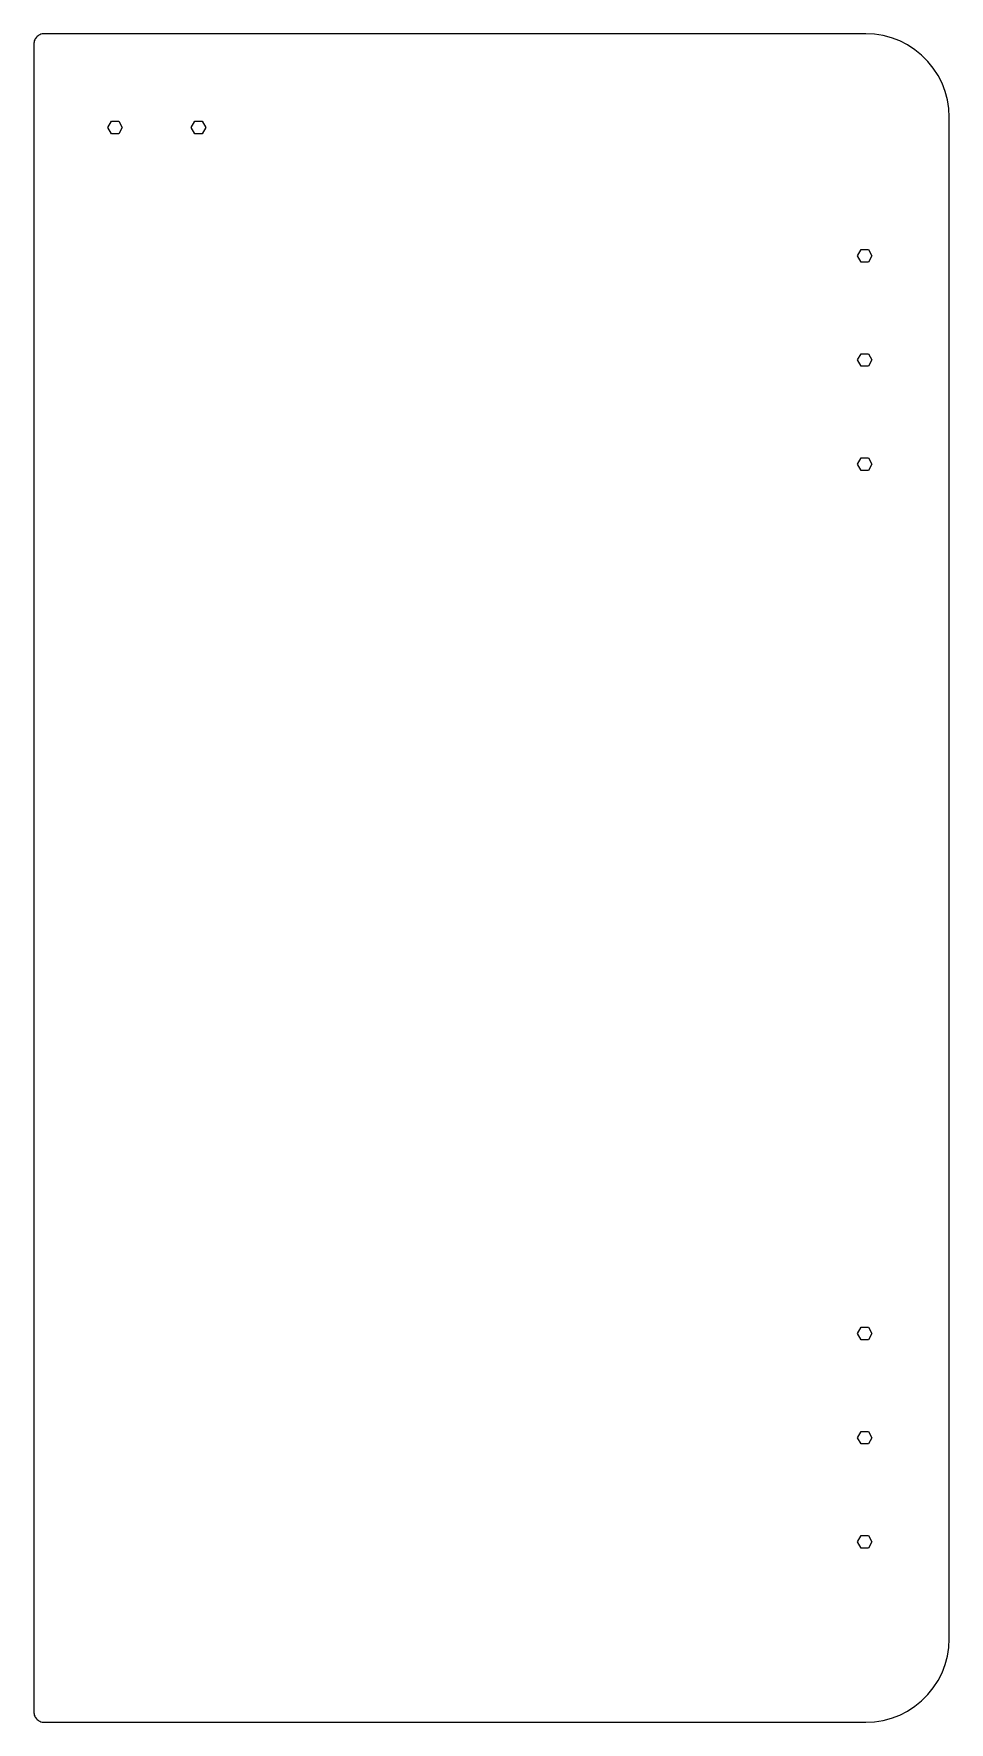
# Model space of a CAD drawing. Header units: metres. Extents: x 0 to 220, y -202 to 202.
import ezdxf

# ---------------------------------------------------------------- set-up
doc = ezdxf.new("R2010")
doc.units = ezdxf.units.M

msp = doc.modelspace()

# ---------------------------------------------------------------- linework, layer by layer
for p, q in [((3, 202.5), (2.73868, 202.486)), ((200, 202.5), (3, 202.5)), ((202.091, 202.39), (200, 202.5)), ((0.513687, 200.261), (0.5, 200)), ((0.5, 200), (0.5, -200)), ((0.554626, 200.52), (0.513687, 200.261)), ((0.622345, 200.773), (0.554626, 200.52)), ((0.716125, 201.017), (0.622345, 200.773)), ((0.83493, 201.25), (0.716125, 201.017)), ((0.977448, 201.469), (0.83493, 201.25)), ((1.14214, 201.673), (0.977448, 201.469)), ((1.32716, 201.858), (1.14214, 201.673)), ((1.53053, 202.023), (1.32716, 201.858)), ((1.75, 202.165), (1.53053, 202.023)), ((1.98315, 202.284), (1.75, 202.165)), ((2.22745, 202.378), (1.98315, 202.284)), ((2.48021, 202.445), (2.22745, 202.378)), ((2.73868, 202.486), (2.48021, 202.445)), ((204.158, 202.063), (202.091, 202.39)), ((206.18, 201.521), (204.158, 202.063)), ((208.135, 200.771), (206.18, 201.521)), ((210, 199.82), (208.135, 200.771)), ((211.756, 198.68), (210, 199.82)), ((213.383, 197.363), (211.756, 198.68)), ((214.863, 195.883), (213.383, 197.363)), ((216.18, 194.256), (214.863, 195.883)), ((217.32, 192.5), (216.18, 194.256)), ((218.271, 190.635), (217.32, 192.5)), ((219.021, 188.68), (218.271, 190.635)), ((219.563, 186.658), (219.021, 188.68)), ((219.89, 184.591), (219.563, 186.658)), ((220, 182.5), (219.89, 184.591)), ((220, -182.5), (220, 182.5)), ((18.2679, 180), (19.134, 181.5)), ((19.134, 178.5), (18.2679, 180)), ((19.134, 181.5), (20.866, 181.5)), ((20.866, 178.5), (19.134, 178.5)), ((20.866, 181.5), (21.732, 180)), ((21.732, 180), (20.866, 178.5)), ((38.2679, 180), (39.134, 181.5)), ((39.134, 178.5), (38.2679, 180)), ((39.134, 181.5), (40.866, 181.5)), ((40.866, 178.5), (39.134, 178.5)), ((40.866, 181.5), (41.732, 180)), ((41.732, 180), (40.866, 178.5)), ((198.018, 149.25), (198.884, 150.75)), ((198.884, 150.75), (200.616, 150.75)), ((200.616, 150.75), (201.482, 149.25)), ((198.884, 147.75), (198.018, 149.25)), ((200.616, 147.75), (198.884, 147.75)), ((201.482, 149.25), (200.616, 147.75)), ((198.018, 124.25), (198.884, 125.75)), ((198.884, 125.75), (200.616, 125.75)), ((200.616, 125.75), (201.482, 124.25)), ((198.884, 122.75), (198.018, 124.25)), ((200.616, 122.75), (198.884, 122.75)), ((201.482, 124.25), (200.616, 122.75)), ((198.018, 99.25), (198.884, 100.75)), ((198.884, 97.75), (198.018, 99.25)), ((198.884, 100.75), (200.616, 100.75)), ((200.616, 97.75), (198.884, 97.75)), ((200.616, 100.75), (201.482, 99.25)), ((201.482, 99.25), (200.616, 97.75)), ((198.018, -109.25), (198.884, -107.75)), ((198.884, -110.75), (198.018, -109.25)), ((198.884, -107.75), (200.616, -107.75)), ((200.616, -107.75), (201.482, -109.25)), ((201.482, -109.25), (200.616, -110.75)), ((200.616, -110.75), (198.884, -110.75)), ((198.018, -134.25), (198.884, -132.75)), ((198.884, -132.75), (200.616, -132.75)), ((200.616, -132.75), (201.482, -134.25)), ((198.884, -135.75), (198.018, -134.25)), ((200.616, -135.75), (198.884, -135.75)), ((201.482, -134.25), (200.616, -135.75)), ((198.018, -159.25), (198.884, -157.75)), ((198.884, -157.75), (200.616, -157.75)), ((200.616, -157.75), (201.482, -159.25)), ((198.884, -160.75), (198.018, -159.25)), ((200.616, -160.75), (198.884, -160.75)), ((201.482, -159.25), (200.616, -160.75)), ((219.563, -186.658), (219.89, -184.591)), ((219.89, -184.591), (220, -182.5)), ((218.271, -190.635), (219.021, -188.68)), ((219.021, -188.68), (219.563, -186.658)), ((214.863, -195.883), (216.18, -194.256)), ((216.18, -194.256), (217.32, -192.5)), ((217.32, -192.5), (218.271, -190.635)), ((211.756, -198.68), (213.383, -197.363)), ((213.383, -197.363), (214.863, -195.883)), ((0.5, -200), (0.513687, -200.261)), ((0.513687, -200.261), (0.554626, -200.52)), ((0.554626, -200.52), (0.622345, -200.773)), ((0.622345, -200.773), (0.716125, -201.017)), ((0.716125, -201.017), (0.83493, -201.25)), ((0.83493, -201.25), (0.977448, -201.469)), ((0.977448, -201.469), (1.14214, -201.673)), ((1.14214, -201.673), (1.32716, -201.858)), ((1.32716, -201.858), (1.53053, -202.023)), ((1.53053, -202.023), (1.75, -202.165)), ((1.75, -202.165), (1.98315, -202.284)), ((1.98315, -202.284), (2.22745, -202.378)), ((2.22745, -202.378), (2.48021, -202.445)), ((2.48021, -202.445), (2.73868, -202.486)), ((2.73868, -202.486), (3, -202.5)), ((3, -202.5), (200, -202.5)), ((200, -202.5), (202.091, -202.39)), ((202.091, -202.39), (204.158, -202.063)), ((204.158, -202.063), (206.18, -201.521)), ((206.18, -201.521), (208.135, -200.771)), ((208.135, -200.771), (210, -199.82)), ((210, -199.82), (211.756, -198.68))]:
    msp.add_line(p, q)

doc.saveas('drawing.dxf')
